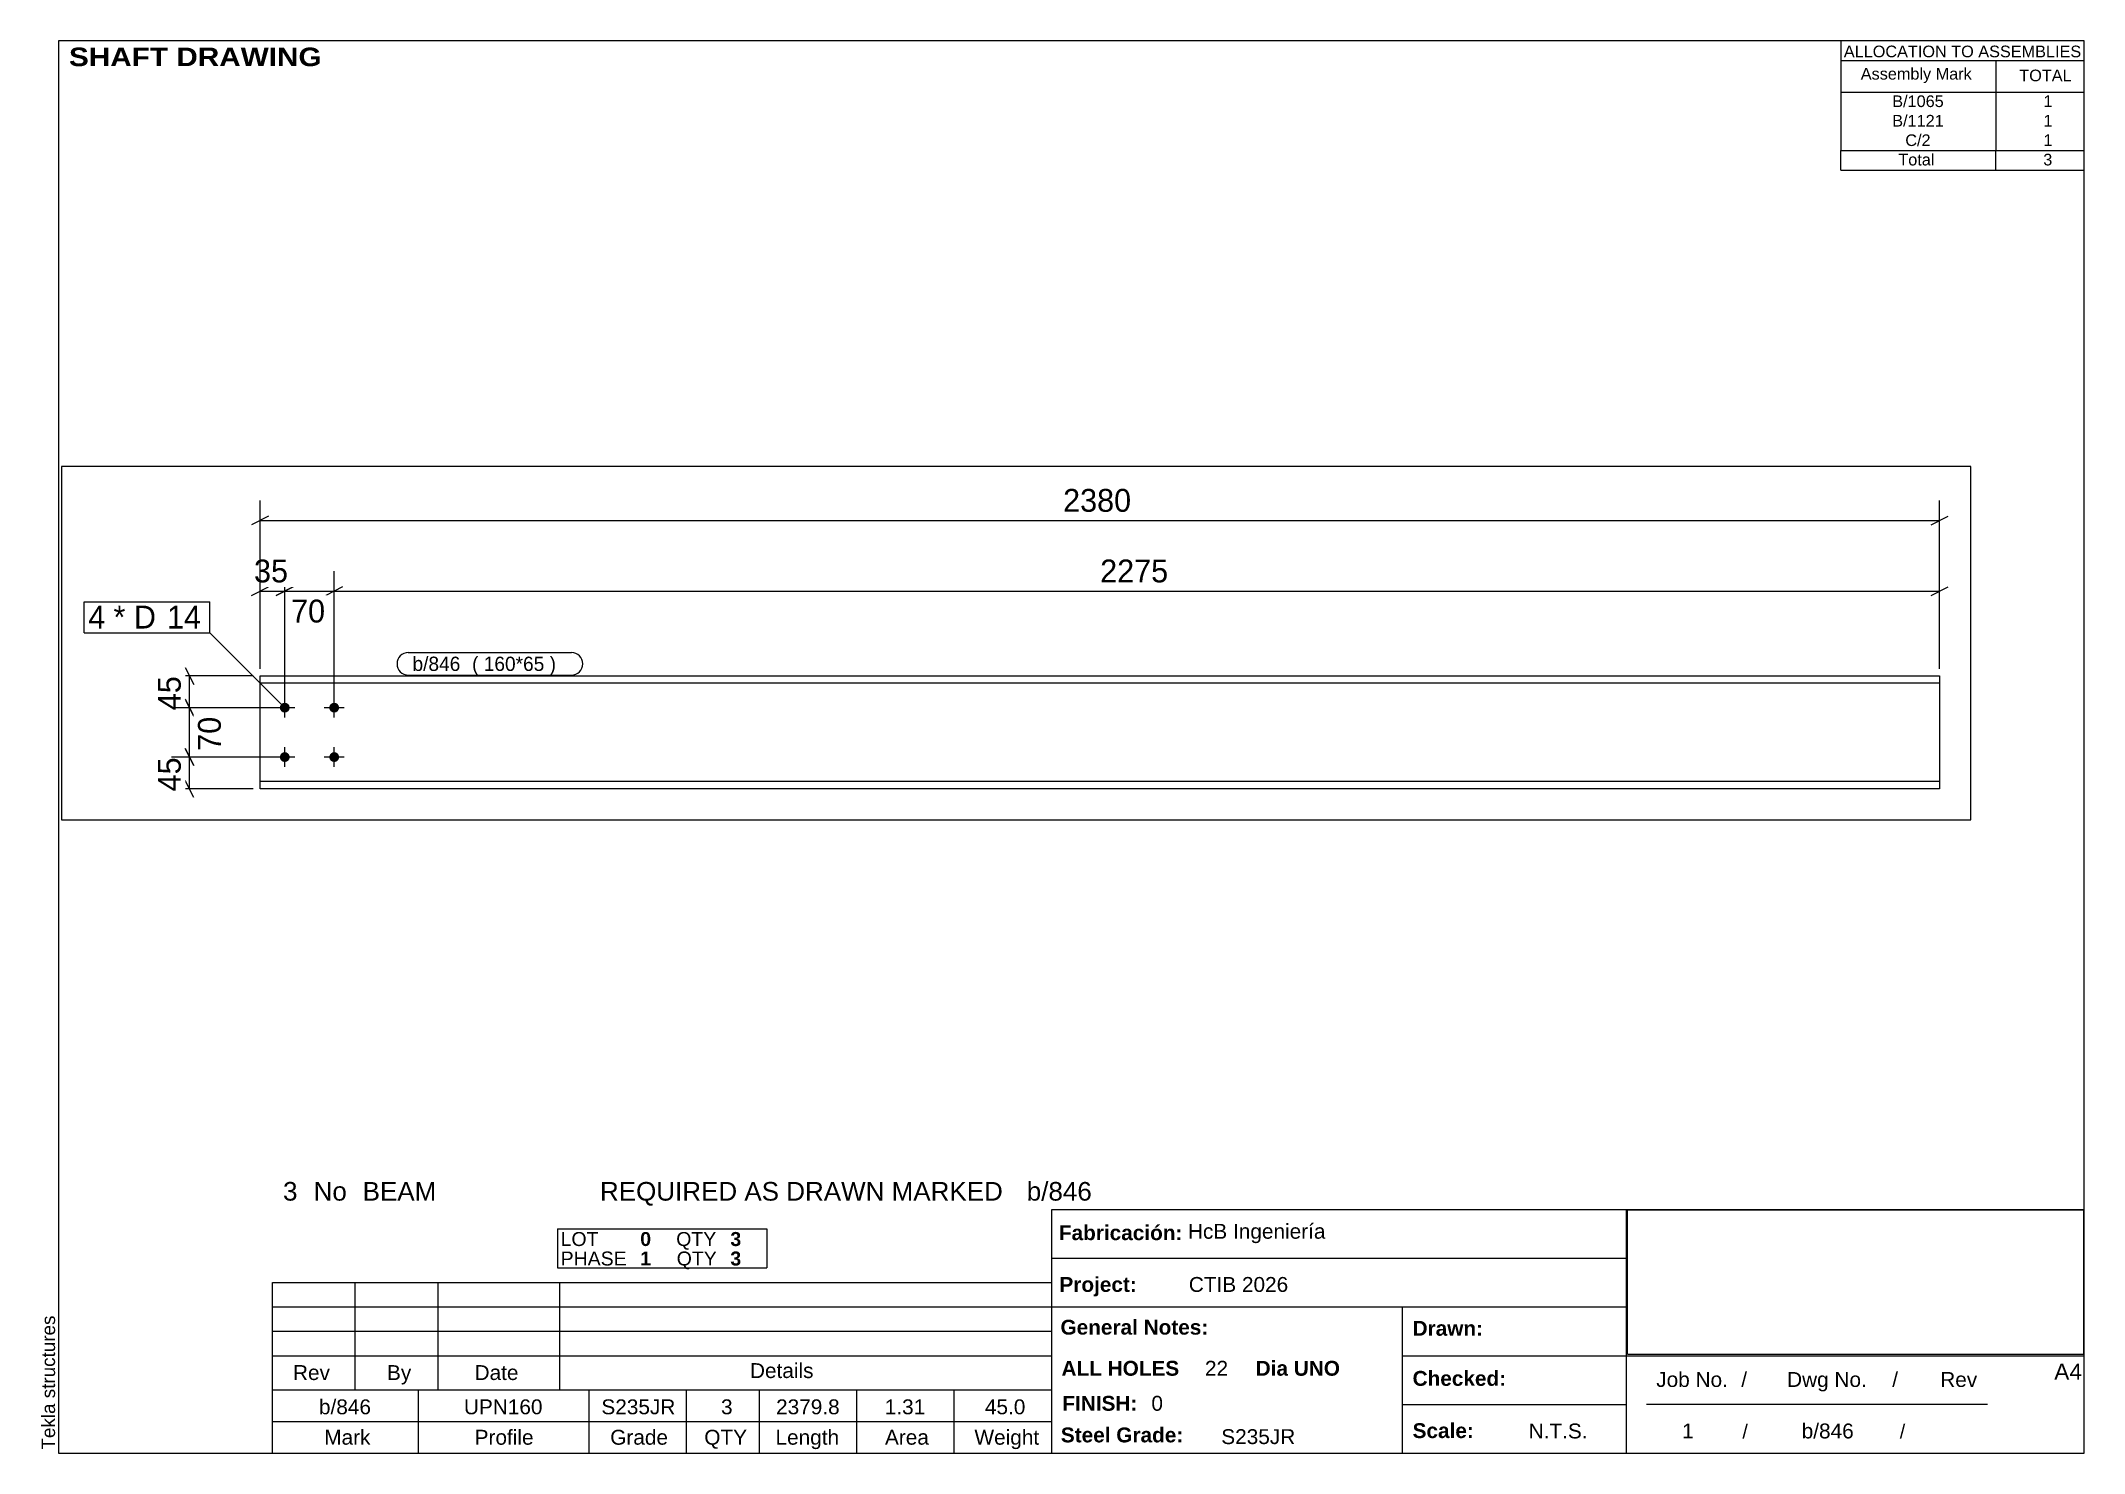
# Paper-space layout 'Layout1' of a CAD drawing. Header units: millimetres. Extents: x 2 to 292, y 5 to 205.
# The model-space entities are those that its viewports show. They can reach past a viewport. Long polylines and large blocks are cut down to what shows.
import ezdxf

# ---------------------------------------------------------------- set-up
doc = ezdxf.new("R2010")
doc.units = ezdxf.units.MM
doc.layers.add('Viewport layer', color=7, linetype='Continuous', plot=False)
doc.styles.add('Arial', font='ARIAL.TTF', dxfattribs={"height": 0.2})
doc.styles.add('Arial Black', font='ARIBLK.TTF', dxfattribs={"height": 0.2})
doc.styles.add('Arial Bold', font='ARIALBD.TTF', dxfattribs={"height": 0.2})
doc.styles.add('Comic Sans MS', font='COMIC.TTF', dxfattribs={"height": 0.2})

msp = doc.modelspace()

# ---------------------------------------------------------------- hatches: boundary and pattern name
at = {"linetype": 'Continuous'}
for points in [[(309.4, 159, -1), (323.4, 159, -1)], [(379.4, 159, -1), (393.4, 159, -1)], [(309.4, 89, -1), (323.4, 89, -1)], [(379.4, 89, -1), (393.4, 89, -1)]]:
    msp.add_hatch(color=3, dxfattribs=at).paths.add_polyline_path(points)

# ---------------------------------------------------------------- linework, layer by layer
at = {"color": 8, "linetype": 'Continuous'}
for p, q in [((2661.2, 214), (2661.2, 452.4)), ((293.4, 430), (269.4, 418)), ((281.4, 424), (2661.2, 424)), ((2649.2, 418), (2673.2, 430)), ((281.4, 214), (281.4, 352.4)), ((316.4, 169), (316.4, 349.6)), ((386.4, 169), (386.4, 352.4)), ((386.4, 169), (386.4, 349.6)), ((2661.2, 214), (2661.2, 352.4)), ((269.4, 318), (293.4, 330)), ((304.4, 318), (328.4, 330)), ((316.4, 324), (386.4, 324)), ((398.4, 330), (374.4, 318)), ((398.4, 330), (374.4, 318)), ((386.4, 324), (2661.2, 324)), ((2649.2, 318), (2673.2, 330)), ((271.4, 204), (153, 204)), ((175.4, 216), (187.4, 192)), ((181.4, 159), (181.4, 204)), ((306.4, 159), (153, 159)), ((187.4, 147), (175.4, 171)), ((306.4, 89), (153, 89)), ((175.4, 101), (187.4, 77)), ((181.4, 44), (181.4, 89)), ((271.4, 44), (153, 44)), ((187.4, 32), (175.4, 56))]:
    msp.add_line(p, q, dxfattribs=at)
at = {"color": 7, "linetype": 'Continuous'}
for p, q in [((210.3, 265.1), (210.3, 309.1)), ((281.4, 44), (281.4, 204)), ((281.4, 204), (2661.2, 204)), ((2661.2, 204), (2661.2, 44)), ((2661.2, 193.5), (281.4, 193.5)), ((2661.2, 54.5), (281.4, 54.5)), ((2661.2, 44), (281.4, 44))]:
    msp.add_line(p, q, dxfattribs=at)
at = {"color": 3, "linetype": 'Continuous'}
for p, q in [((330.4, 159), (302.4, 159)), ((316.4, 145), (316.4, 173)), ((400.4, 159), (372.4, 159)), ((386.4, 145), (386.4, 173)), ((330.4, 89), (302.4, 89)), ((316.4, 75), (316.4, 103)), ((400.4, 89), (372.4, 89)), ((386.4, 75), (386.4, 103))]:
    msp.add_line(p, q, dxfattribs=at)

# ---------------------------------------------------------------- wipeouts: each hides what was drawn before it
at = {"color": 0}
msp.add_wipeout([(64.1, 271.1), (64.1, 303.1), (38, 303.1), (38, 271.1)], dxfattribs=at)

# ---------------------------------------------------------------- next in the draw order: wipeouts: each hides what was drawn before it
for points in [[(1529.8, 430), (1529.8, 474.8), (1412.8, 474.8), (1412.8, 430)], [(1582.3, 330), (1582.3, 374.8), (1465.3, 374.8), (1465.3, 330)], [(64.1, 271.1), (64.1, 303.1), (38, 303.1), (38, 271.1)], [(383.9, 273.2), (383.9, 318), (318.9, 318), (318.9, 273.2)], [(175.4, 214), (130.6, 214), (130.6, 149), (175.4, 149)], [(575.8, 211), (575.8, 231), (497.4, 231), (497.4, 211)], [(175.4, 99), (130.6, 99), (130.6, 34), (175.4, 34)]]:
    msp.add_wipeout(points, dxfattribs=at)

# ---------------------------------------------------------------- next in the draw order: linework, layer by layer
at = {"color": 8, "linetype": 'Continuous'}
for p, q in [((316.4, 169), (316.4, 352.4)), ((281.4, 324), (316.4, 324)), ((328.4, 330), (304.4, 318)), ((306.4, 159), (155.8, 159)), ((175.4, 171), (187.4, 147)), ((181.4, 89), (181.4, 159)), ((306.4, 89), (155.8, 89)), ((187.4, 77), (175.4, 101))]:
    msp.add_line(p, q, dxfattribs=at)
at = {"color": 7, "linetype": 'Continuous'}
msp.add_line((32, 265.1), (32, 309.1), dxfattribs=at)

# ---------------------------------------------------------------- next in the draw order: texts
at = {"color": 3, "style": 'Comic Sans MS'}
for s, p in [('2380', (1419.2, 436.4)), ('2275', (1471.7, 336.4)), ('70', (325.3, 279.6))]:
    msp.add_text(s, height=32.38, dxfattribs=at).set_placement(p)
for p in [(169, 155.4), (169, 40.4)]:
    msp.add_text('45', height=32.38, rotation=90.0002, dxfattribs=at).set_placement(p)

# ---------------------------------------------------------------- next in the draw order: wipeouts: each hides what was drawn before it
at = {"color": 0}
for points in [[(139.9, 271.1), (139.9, 303.1), (73.7, 303.1), (73.7, 271.1)], [(575.8, 211), (575.8, 231), (497.4, 231), (497.4, 211)]]:
    msp.add_wipeout(points, dxfattribs=at)

# ---------------------------------------------------------------- next in the draw order: linework, layer by layer
at = {"color": 7, "linetype": 'Continuous'}
msp.add_arc((491.4, 221), 16, 90, 270, dxfattribs=at)

# ---------------------------------------------------------------- next in the draw order: texts
at = {"color": 3, "style": 'Comic Sans MS'}
msp.add_text('b/846', height=20.23, dxfattribs=at).set_placement((497.4, 211))

# ---------------------------------------------------------------- next in the draw order: wipeouts: each hides what was drawn before it
at = {"color": 0}
for points in [[(331.4, 330), (331.4, 374.8), (266.4, 374.8), (266.4, 330)], [(139.9, 271.1), (139.9, 303.1), (73.7, 303.1), (73.7, 271.1)], [(716.5, 211), (716.5, 231), (581.8, 231), (581.8, 211)], [(232.2, 156.5), (187.4, 156.5), (187.4, 91.5), (232.2, 91.5)]]:
    msp.add_wipeout(points, dxfattribs=at)

# ---------------------------------------------------------------- next in the draw order: linework, layer by layer
at = {"color": 8, "linetype": 'Continuous'}
msp.add_line((281.4, 214), (281.4, 452.4), dxfattribs=at)
at = {"color": 7, "linetype": 'Continuous'}
msp.add_line((316.4, 159), (210.3, 265.1), dxfattribs=at)

# ---------------------------------------------------------------- next in the draw order: texts
at = {"color": 3, "style": 'Comic Sans MS'}
for s, height, p in [('35', 32.38, (272.8, 336.4)), ('4', 32.4, (38, 271.1)), ('* D', 32.38, (73.7, 271.1))]:
    msp.add_text(s, height=height, dxfattribs=at).set_placement(p)
msp.add_text('70', height=32.38, rotation=90.0002, dxfattribs=at).set_placement((225.8, 97.9))

# ---------------------------------------------------------------- next in the draw order: wipeouts: each hides what was drawn before it
at = {"color": 0}
for points in [[(194.7, 271.1), (194.7, 303.1), (149.5, 303.1), (149.5, 271.1)], [(716.5, 211), (716.5, 231), (581.8, 231), (581.8, 211)]]:
    msp.add_wipeout(points, dxfattribs=at)

# ---------------------------------------------------------------- next in the draw order: linework, layer by layer
at = {"color": 7, "linetype": 'Continuous'}
for p, q in [((491.4, 237), (722.5, 237)), ((491.4, 205), (722.5, 205))]:
    msp.add_line(p, q, dxfattribs=at)
msp.add_arc((722.5, 221), 16, 270, 90, dxfattribs=at)

# ---------------------------------------------------------------- next in the draw order: texts
at = {"color": 3, "style": 'Comic Sans MS'}
msp.add_text('(\xa0160*65\xa0) ', height=20.234, dxfattribs=at).set_placement((581.8, 211))

# ---------------------------------------------------------------- next in the draw order: wipeouts: each hides what was drawn before it
at = {"color": 0}
msp.add_wipeout([(194.7, 271.1), (194.7, 303.1), (149.5, 303.1), (149.5, 271.1)], dxfattribs=at)

# ---------------------------------------------------------------- next in the draw order: linework, layer by layer
at = {"color": 7, "linetype": 'Continuous'}
for p, q in [((32, 309.1), (210.3, 309.1)), ((32, 265.1), (210.3, 265.1))]:
    msp.add_line(p, q, dxfattribs=at)

# ---------------------------------------------------------------- next in the draw order: texts
at = {"color": 3, "style": 'Comic Sans MS'}
msp.add_text('14', height=32.38, dxfattribs=at).set_placement((149.5, 271.1))

psp = doc.layouts.get("Layout1")

# ---------------------------------------------------------------- linework, layer by layer
at = {"color": 5, "linetype": 'Continuous'}
for p, q in [((292, 205), (5, 205)), ((5, 205), (5, 5)), ((292, 5), (292, 205)), ((5, 5), (292, 5))]:
    psp.add_line(p, q, dxfattribs=at)
at = {"color": 7, "linetype": 'Continuous'}
for p, q in [((257.51, 205), (257.51, 197.75)), ((257.57, 202.24), (292, 202.24)), ((279.49, 202.24), (279.49, 197.75)), ((257.51, 197.75), (257.51, 195)), ((257.57, 197.75), (292, 197.75)), ((279.49, 197.75), (279.49, 195)), ((257.51, 195), (257.51, 192.24)), ((279.49, 195), (279.49, 192.24)), ((257.51, 192.24), (257.51, 189.47)), ((279.49, 192.24), (279.49, 189.47)), ((257.51, 186.71), (257.51, 189.47)), ((257.54, 189.47), (292, 189.47)), ((279.49, 186.71), (279.49, 189.47)), ((257.51, 186.71), (292, 186.71)), ((145.72, 5), (145.72, 39.5)), ((145.75, 39.5), (292, 39.5)), ((227.14, 5), (227.14, 39.5)), ((75.68, 36.74), (105.35, 36.74)), ((75.68, 36.74), (75.68, 33.98)), ((105.35, 36.74), (105.35, 33.98)), ((75.68, 33.98), (75.68, 31.22)), ((105.35, 33.98), (105.35, 31.22)), ((145.72, 32.6), (227.14, 32.6)), ((35.31, 13.97), (35.31, 29.15)), ((35.31, 29.15), (145.71, 29.15)), ((47.04, 13.97), (47.04, 29.15)), ((58.77, 13.97), (58.77, 29.15)), ((75.68, 31.22), (105.35, 31.22)), ((76.02, 13.97), (76.02, 29.15)), ((145.71, 13.97), (145.71, 29.15)), ((35.31, 25.7), (145.71, 25.7)), ((145.72, 25.7), (227.14, 25.7)), ((195.4, 5), (195.4, 25.7)), ((35.31, 22.25), (145.71, 22.25)), ((35.31, 18.8), (145.71, 18.8)), ((195.4, 18.8), (292, 18.8)), ((35.31, 13.96), (145.71, 13.97)), ((35.31, 9.49), (35.31, 13.96)), ((56.01, 9.49), (56.01, 13.97)), ((80.16, 9.49), (80.16, 13.97)), ((93.96, 9.49), (93.96, 13.97)), ((104.31, 9.49), (104.31, 13.97)), ((118.11, 9.49), (118.11, 13.97)), ((131.91, 9.49), (131.91, 13.97)), ((195.4, 11.9), (227.14, 11.9)), ((229.99, 11.92), (278.29, 11.92)), ((35.31, 9.48), (145.72, 9.49)), ((35.31, 5), (35.31, 9.48)), ((56.01, 5), (56.01, 9.48)), ((80.16, 5), (80.16, 9.48)), ((93.96, 5), (93.96, 9.48)), ((104.31, 5), (104.31, 9.48)), ((118.11, 5), (118.11, 9.48)), ((131.91, 5), (131.91, 9.48))]:
    psp.add_line(p, q, dxfattribs=at)
at = {"color": 2, "linetype": 'Continuous'}
for p, q in [((227.28, 39.46), (291.86, 39.46)), ((227.29, 19.02), (227.29, 39.46)), ((291.96, 19.03), (291.96, 39.47)), ((227.28, 19.03), (291.86, 19.03))]:
    psp.add_line(p, q, dxfattribs=at)

# ---------------------------------------------------------------- texts
at = {"color": 7}
for s, height, style, p in [(' SHAFT DRAWING', 2.6342, 'Arial Black', (5.3, 201.42)), ('ALLOCATION TO ASSEMBLIES', 1.6475, 'Arial', (257.95, 202.68)), ('Assembly Mark', 1.6475, 'Arial', (260.35, 199.52)), ('TOTAL', 1.648, 'Arial', (282.81, 199.28)), ('3', 2.64, 'Arial', (36.8, 40.76)), ('REQUIRED AS DRAWN MARKED', 2.636, 'Arial', (81.71, 40.76)), ('b/846', 2.636, 'Arial', (142.18, 40.76)), ('No', 2.636, 'Arial', (41.13, 40.76)), ('BEAM', 2.636, 'Arial', (48.08, 40.76)), ('b/846', 2.109, 'Arial', (41.89, 10.5)), ('UPN160', 2.109, 'Arial', (62.43, 10.5)), ('S235JR', 2.109, 'Arial', (81.91, 10.5)), ('3', 2.11, 'Arial', (98.86, 10.5)), ('2379.8', 2.109, 'Arial', (106.66, 10.5)), ('1.31', 2.109, 'Arial', (122.06, 10.5)), ('45.0', 2.109, 'Arial', (136.25, 10.5)), ('FINISH:', 2.107, 'Arial Bold', (147.22, 11)), ('0', 2.11, 'Arial', (159.84, 11))]:
    psp.add_text(s, height=height, dxfattribs=dict(at, style=style)).set_placement(p)
at = {"color": 7, "linetype": 'Continuous'}
for s, height, style, p in [('B/1065', 1.648, 'Arial', (264.81, 195.63)), ('1', 1.65, 'Arial', (286.23, 195.63)), ('B/1121', 1.648, 'Arial', (264.81, 192.87)), ('1', 1.65, 'Arial', (286.23, 192.87)), ('C/2', 1.648, 'Arial', (266.66, 190.11)), ('1', 1.65, 'Arial', (286.23, 190.11)), ('Total', 1.648, 'Arial', (265.67, 187.36)), ('3', 1.65, 'Arial', (286.21, 187.36)), ('LOT', 1.977, 'Arial', (76.13, 34.33)), ('0', 1.98, 'Arial Bold', (87.41, 34.33)), ('QTY', 1.977, 'Arial', (92.51, 34.33)), ('3', 1.98, 'Arial Bold', (100.18, 34.33)), ('Fabricación:', 2.1074, 'Arial Bold', (146.73, 35.16)), ('HcB Ingeniería', 2.1088, 'Arial', (165.02, 35.36)), ('PHASE', 1.977, 'Arial', (76.13, 31.57)), ('1', 1.98, 'Arial Bold', (87.41, 31.57)), ('QTY', 1.977, 'Arial', (92.58, 31.57)), ('3', 1.98, 'Arial Bold', (100.18, 31.57)), ('Project:', 2.107, 'Arial Bold', (146.81, 27.83)), ('CTIB 2026', 2.109, 'Arial', (165.14, 27.83)), ('General Notes:', 2.1074, 'Arial Bold', (146.96, 21.78)), ('Drawn:', 2.107, 'Arial Bold', (196.85, 21.62)), ('Rev', 2.109, 'Arial', (38.21, 15.35)), ('By', 2.109, 'Arial', (51.53, 15.35)), ('Date', 2.109, 'Arial', (63.94, 15.35)), ('Details', 2.109, 'Arial', (102.96, 15.63)), ('ALL HOLES', 2.107, 'Arial Bold', (147.1, 15.96)), ('22', 2.109, 'Arial', (167.43, 15.96)), ('Dia UNO', 2.107, 'Arial Bold', (174.62, 15.96)), ('A4', 2.307, 'Arial', (287.76, 15.38)), ('Checked:', 2.107, 'Arial Bold', (196.85, 14.53)), ('Job No.', 2.109, 'Arial', (231.37, 14.37)), ('/', 2.11, 'Arial', (243.42, 14.37)), ('Dwg No.', 2.109, 'Arial', (249.91, 14.37)), ('/', 2.11, 'Arial', (264.81, 14.37)), ('Rev', 2.109, 'Arial', (271.61, 14.37)), ('Steel Grade:', 2.1074, 'Arial Bold', (147.01, 6.52)), ('Scale:', 2.107, 'Arial Bold', (196.85, 7.13)), ('N.T.S.', 2.109, 'Arial', (213.29, 7.08)), ('1', 2.11, 'Arial', (235.04, 7.08)), ('/', 1.98, 'Arial', (243.58, 7.08)), ('b/846', 2.109, 'Arial', (251.98, 7.08)), ('/', 1.98, 'Arial', (265.88, 7.08)), ('Mark', 2.109, 'Arial', (42.64, 6.19)), ('Profile', 2.109, 'Arial', (63.95, 6.19)), ('Grade', 2.109, 'Arial', (83.16, 6.19)), ('QTY', 2.109, 'Arial', (96.49, 6.19)), ('Length', 2.109, 'Arial', (106.58, 6.19)), ('Area', 2.109, 'Arial', (122.09, 6.19)), ('Weight', 2.109, 'Arial', (134.77, 6.19)), ('S235JR', 2.109, 'Arial', (169.74, 6.28))]:
    psp.add_text(s, height=height, dxfattribs=dict(at, style=style)).set_placement(p)
at = {"color": 174, "linetype": 'Continuous', "style": 'Arial'}
psp.add_text('Tekla structures', height=1.9102, rotation=90, dxfattribs=at).set_placement((4.5, 5.5))

# ---------------------------------------------------------------- viewports
at = {"layer": 'Viewport layer', "view_target_point": (1352.6, 250.2)}
psp.add_viewport(center=(140.67, 119.69), size=(270.52, 50.04), view_center_point=(0, 0), view_height=500.4, dxfattribs=at)

doc.saveas('drawing.dxf')
